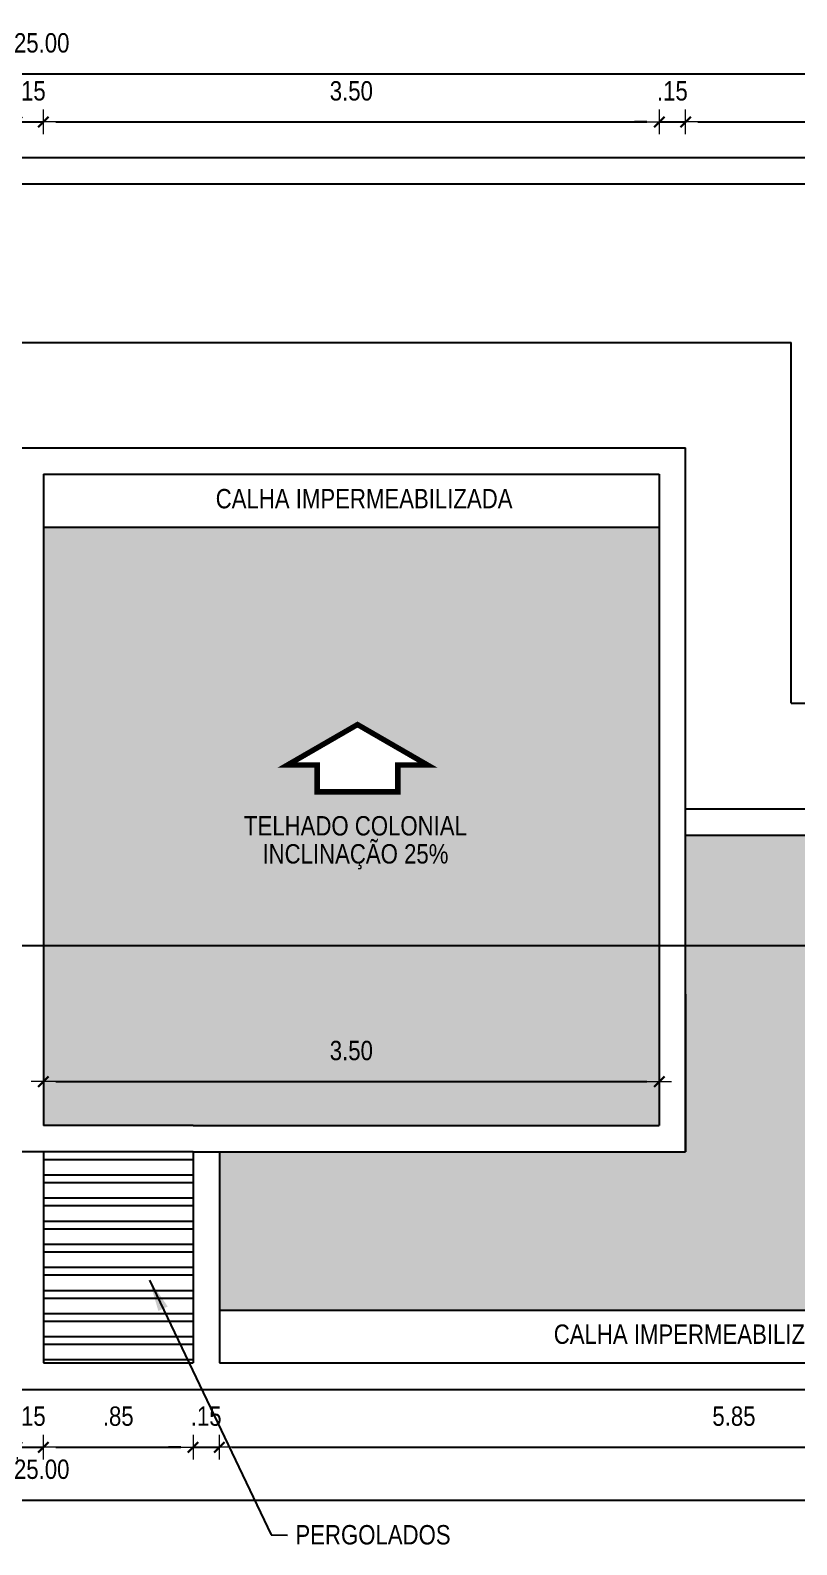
# Model space of a CAD drawing. Header units: millimetres. Extents: x -178 to 521, y -135 to 750.
# Drawn here: x -56.63 to -52.27, y 714.6 to 723.21 of the extents above; entities that cross this region are included whole.
import ezdxf
from ezdxf.enums import TextEntityAlignment as Align

# ---------------------------------------------------------------- set-up
doc = ezdxf.new("R2010")
doc.units = ezdxf.units.MM
doc.header["$LTSCALE"] = 20
doc.header["$MEASUREMENT"] = 0
doc.header["$PDSIZE"] = -5
doc.linetypes.add('CONTINU', pattern=[0])
doc.linetypes.add('DASHDOT2', pattern=[0.5, 0.25, -0.125, 0, -0.125])
doc.layers.get('0').update_dxf_attribs({"linetype": 'CONTINUOUS'})
doc.layers.get('Defpoints').update_dxf_attribs({"linetype": 'CONTINUOUS'})
for name, color, linetype in [('AR-ALV', 5, 'CONTINUOUS'), ('COTA', 7, 'CONTINUOUS'), ('COTAS', 7, 'CONTINUOUS'), ('E-txt-g', 3, 'CONTINUOUS')]:
    doc.layers.add(name, color=color, linetype=linetype)
for name, color, linetype, lineweight in [('E-Cta-W', 7, 'CONTINUOUS', 20), ('E-Lay-9', 9, 'CONTINUOUS', 9), ('E-Pen-C', 4, 'CONTINUOUS', 15), ('E-Pen-G', 3, 'CONTINUOUS', 30), ('E-Txt-W', 7, 'CONTINUOUS', 20)]:
    doc.layers.add(name, color=color, linetype=linetype, lineweight=lineweight)
doc.styles.add('F2', font='ARIALN.TTF')
doc.styles.add('REG60', font='romans.shx', dxfattribs={"width": 0.8, "height": 0.15})
doc.styles.add('REG80', font='romans.shx', dxfattribs={"width": 0.8, "height": 0.2})
doc.dimstyles.new('DIMENSION-1', dxfattribs={"dimtxt": 0.11, "dimasz": 0.07, "dimexe": 1, "dimexo": 0, "dimgap": 0.12, "dimtad": 1, "dimzin": 7, "dimdsep": 46, "dimtxsty": 'F2', "dimblk1": 'TRACO', "dimblk2": 'TRACO', "dimsah": 1, "dimcen": 1, "dimse1": 1, "dimse2": 1, "dimclrd": 256, "dimclre": 256, "dimclrt": 6, "dimadec": 0, "dimazin": 0, "dimtfac": 1, "dimtix": 1, "dimtmove": 2, "dimatfit": 3, "dimldrblk": 'TRACO', "dimfxl": 1, "dimtolj": 1, "dimtzin": 0, "dimarcsym": 0})
doc.dimstyles.get("Standard").update_dxf_attribs({"dimtxt": 0.18, "dimasz": 0.18, "dimexe": 0.18, "dimexo": 0.0625, "dimgap": 0.09, "dimtad": 0, "dimtih": 1, "dimtoh": 1, "dimdec": 4, "dimzin": 0, "dimdsep": 46, "dimtxsty": 'Standard', "dimcen": 0.09, "dimadec": 0, "dimazin": 0, "dimtfac": 1, "dimtdec": 4, "dimtofl": 0, "dimtmove": 0, "dimatfit": 3, "dimfxl": 1, "dimtolj": 1, "dimtzin": 0, "dimarcsym": 0})

# ---------------------------------------------------------------- blocks, each defined once
blk = doc.blocks.new('Seta')
at = {"const_width": 2}
blk.add_lwpolyline([(10, 15), (10, 25.98), (25, 0), (10, -25.98), (10, -15), (0, -15), (0, 15)], close=True, dxfattribs=at)
blk = doc.blocks.new('TXT-AMB75')
at = {"layer": 'E-txt-g', "style": 'REG80', "width": 0.8, "flags": 8}
blk.add_attdef('TXT', text='', height=0.2, dxfattribs=at).set_placement((0.005, 0.296), align=Align.CENTER)
at = {"layer": 'E-Txt-W', "style": 'REG60', "width": 0.8, "flags": 8}
blk.add_attdef('TXT', text='', height=0.15, dxfattribs=at).set_placement((0.005, 0.027), align=Align.CENTER)
blk = doc.blocks.new('TRACO')
at = {"layer": 'E-Pen-C'}
for p, q in [((-1, 0), (1, 0)), ((0, 1), (0, -1))]:
    blk.add_line(p, q, dxfattribs=at)
at = {"layer": 'E-Pen-G'}
blk.add_line((-0.42, -0.42), (0.42, 0.42), dxfattribs=at)
blk = doc.blocks.new('*D268')
at = {"linetype": 'Continuous', "lineweight": -2}
for p, q in [((-56.7754, 715.1577), (-56.8454, 715.1577)), ((-56.7054, 715.1577), (-56.5554, 715.1577)), ((-56.4854, 715.1577), (-56.4154, 715.1577))]:
    blk.add_line(p, q, dxfattribs=at)
at = {"layer": 'Defpoints', "color": 0, "linetype": 'Continuous'}
for p in [(-56.7054, 715.6367), (-56.5554, 715.6367), (-56.5554, 715.1577)]:
    blk.add_point(p, dxfattribs=at)
at = {"linetype": 'Continuous', "lineweight": -2, "xscale": 0.07, "yscale": 0.07, "zscale": 0.07}
blk.add_blockref('TRACO', (-56.7054, 715.1577), dxfattribs=at)
at = {"linetype": 'Continuous', "lineweight": -2, "xscale": 0.07, "yscale": 0.07, "zscale": 0.07, "rotation": 180}
blk.add_blockref('TRACO', (-56.5554, 715.1577), dxfattribs=at)
at = {"color": 6, "linetype": 'Continuous', "insert": (-56.6304, 715.3339), "char_height": 0.11, "attachment_point": 5, "style": 'F2'}
blk.add_mtext('\\A1;.15', dxfattribs=at)
blk = doc.blocks.new('*D269')
at = {"linetype": 'Continuous', "lineweight": -2}
blk.add_line((-56.4854, 715.1577), (-55.7754, 715.1577), dxfattribs=at)
at = {"layer": 'Defpoints', "color": 0, "linetype": 'Continuous'}
for p in [(-56.5554, 715.6367), (-55.7054, 715.6367), (-55.7054, 715.1577)]:
    blk.add_point(p, dxfattribs=at)
at = {"linetype": 'Continuous', "lineweight": -2, "xscale": 0.07, "yscale": 0.07, "zscale": 0.07, "rotation": 180}
blk.add_blockref('TRACO', (-56.5554, 715.1577), dxfattribs=at)
at = {"linetype": 'Continuous', "lineweight": -2, "xscale": 0.07, "yscale": 0.07, "zscale": 0.07}
blk.add_blockref('TRACO', (-55.7054, 715.1577), dxfattribs=at)
at = {"color": 6, "linetype": 'Continuous', "insert": (-56.1304, 715.3339), "char_height": 0.11, "attachment_point": 5, "style": 'F2'}
blk.add_mtext('\\A1;.85', dxfattribs=at)
blk = doc.blocks.new('*D270')
at = {"linetype": 'Continuous', "lineweight": -2}
for p, q in [((-55.7754, 715.1577), (-55.8454, 715.1577)), ((-55.7054, 715.1577), (-55.5554, 715.1577)), ((-55.4854, 715.1577), (-55.4154, 715.1577))]:
    blk.add_line(p, q, dxfattribs=at)
at = {"layer": 'Defpoints', "color": 0, "linetype": 'Continuous'}
for p in [(-55.7054, 715.6367), (-55.5554, 715.6367), (-55.5554, 715.1577)]:
    blk.add_point(p, dxfattribs=at)
at = {"linetype": 'Continuous', "lineweight": -2, "xscale": 0.07, "yscale": 0.07, "zscale": 0.07}
blk.add_blockref('TRACO', (-55.7054, 715.1577), dxfattribs=at)
at = {"linetype": 'Continuous', "lineweight": -2, "xscale": 0.07, "yscale": 0.07, "zscale": 0.07, "rotation": 180}
blk.add_blockref('TRACO', (-55.5554, 715.1577), dxfattribs=at)
at = {"color": 6, "linetype": 'Continuous', "insert": (-55.6304, 715.3339), "char_height": 0.11, "attachment_point": 5, "style": 'F2'}
blk.add_mtext('\\A1;.15', dxfattribs=at)
blk = doc.blocks.new('*D271')
at = {"linetype": 'Continuous', "lineweight": -2}
blk.add_line((-55.4854, 715.1577), (-49.7754, 715.1577), dxfattribs=at)
at = {"layer": 'Defpoints', "color": 0, "linetype": 'Continuous'}
for p in [(-55.5554, 715.6367), (-49.7054, 715.6367), (-49.7054, 715.1577)]:
    blk.add_point(p, dxfattribs=at)
at = {"linetype": 'Continuous', "lineweight": -2, "xscale": 0.07, "yscale": 0.07, "zscale": 0.07, "rotation": 180}
blk.add_blockref('TRACO', (-55.5554, 715.1577), dxfattribs=at)
at = {"linetype": 'Continuous', "lineweight": -2, "xscale": 0.07, "yscale": 0.07, "zscale": 0.07}
blk.add_blockref('TRACO', (-49.7054, 715.1577), dxfattribs=at)
at = {"color": 6, "linetype": 'Continuous', "insert": (-52.6304, 715.3339), "char_height": 0.11, "attachment_point": 5, "style": 'F2'}
blk.add_mtext('\\A1;5.85', dxfattribs=at)
blk = doc.blocks.new('*D295')
at = {"linetype": 'Continuous', "lineweight": -2}
for p, q in [((-56.7754, 722.6891), (-56.8454, 722.6891)), ((-56.7054, 722.6891), (-56.5554, 722.6891)), ((-56.4854, 722.6891), (-56.4154, 722.6891))]:
    blk.add_line(p, q, dxfattribs=at)
at = {"layer": 'Defpoints', "color": 0, "linetype": 'Continuous'}
for p in [(-56.5554, 722.6891), (-56.7054, 720.6867), (-56.5554, 720.6867)]:
    blk.add_point(p, dxfattribs=at)
at = {"linetype": 'Continuous', "lineweight": -2, "xscale": 0.07, "yscale": 0.07, "zscale": 0.07}
blk.add_blockref('TRACO', (-56.7054, 722.6891), dxfattribs=at)
at = {"linetype": 'Continuous', "lineweight": -2, "xscale": 0.07, "yscale": 0.07, "zscale": 0.07, "rotation": 180}
blk.add_blockref('TRACO', (-56.5554, 722.6891), dxfattribs=at)
at = {"color": 6, "linetype": 'Continuous', "insert": (-56.6304, 722.8652), "char_height": 0.11, "attachment_point": 5, "style": 'F2'}
blk.add_mtext('\\A1;.15', dxfattribs=at)
blk = doc.blocks.new('*D296')
at = {"linetype": 'Continuous', "lineweight": -2}
blk.add_line((-56.4854, 722.6891), (-53.1254, 722.6891), dxfattribs=at)
at = {"layer": 'Defpoints', "color": 0, "linetype": 'Continuous'}
for p in [(-53.0554, 722.6891), (-56.5554, 720.6867), (-53.0554, 720.6867)]:
    blk.add_point(p, dxfattribs=at)
at = {"linetype": 'Continuous', "lineweight": -2, "xscale": 0.07, "yscale": 0.07, "zscale": 0.07, "rotation": 180}
blk.add_blockref('TRACO', (-56.5554, 722.6891), dxfattribs=at)
at = {"linetype": 'Continuous', "lineweight": -2, "xscale": 0.07, "yscale": 0.07, "zscale": 0.07}
blk.add_blockref('TRACO', (-53.0554, 722.6891), dxfattribs=at)
at = {"color": 6, "linetype": 'Continuous', "insert": (-54.8054, 722.8652), "char_height": 0.11, "attachment_point": 5, "style": 'F2'}
blk.add_mtext('\\A1;3.50', dxfattribs=at)
blk = doc.blocks.new('*D297')
at = {"linetype": 'Continuous', "lineweight": -2}
for p, q in [((-53.1254, 722.6891), (-53.1954, 722.6891)), ((-53.0554, 722.6891), (-52.9054, 722.6891)), ((-52.8354, 722.6891), (-52.7654, 722.6891))]:
    blk.add_line(p, q, dxfattribs=at)
at = {"layer": 'Defpoints', "color": 0, "linetype": 'Continuous'}
for p in [(-52.9054, 722.6891), (-52.9054, 720.8367), (-53.0554, 720.6867)]:
    blk.add_point(p, dxfattribs=at)
at = {"linetype": 'Continuous', "lineweight": -2, "xscale": 0.07, "yscale": 0.07, "zscale": 0.07}
blk.add_blockref('TRACO', (-53.0554, 722.6891), dxfattribs=at)
at = {"linetype": 'Continuous', "lineweight": -2, "xscale": 0.07, "yscale": 0.07, "zscale": 0.07, "rotation": 180}
blk.add_blockref('TRACO', (-52.9054, 722.6891), dxfattribs=at)
at = {"color": 6, "linetype": 'Continuous', "insert": (-52.9804, 722.8652), "char_height": 0.11, "attachment_point": 5, "style": 'F2'}
blk.add_mtext('\\A1;.15', dxfattribs=at)
blk = doc.blocks.new('*D298')
at = {"linetype": 'Continuous', "lineweight": -2}
blk.add_line((-52.8354, 722.6891), (-49.7754, 722.6891), dxfattribs=at)
at = {"layer": 'Defpoints', "color": 0, "linetype": 'Continuous'}
for p in [(-49.7054, 722.6891), (-52.9054, 720.8367), (-49.7054, 718.6367)]:
    blk.add_point(p, dxfattribs=at)
at = {"linetype": 'Continuous', "lineweight": -2, "xscale": 0.07, "yscale": 0.07, "zscale": 0.07, "rotation": 180}
blk.add_blockref('TRACO', (-52.9054, 722.6891), dxfattribs=at)
at = {"linetype": 'Continuous', "lineweight": -2, "xscale": 0.07, "yscale": 0.07, "zscale": 0.07}
blk.add_blockref('TRACO', (-49.7054, 722.6891), dxfattribs=at)
at = {"color": 6, "linetype": 'Continuous', "insert": (-51.3054, 722.8652), "char_height": 0.11, "attachment_point": 5, "style": 'F2'}
blk.add_mtext('\\A1;3.20', dxfattribs=at)
blk = doc.blocks.new('*D302')
at = {"linetype": 'Continuous', "lineweight": -2}
blk.add_line((-56.96, 715.7067), (-56.96, 716.7667), dxfattribs=at)
at = {"layer": 'Defpoints', "color": 0, "linetype": 'Continuous'}
for p in [(-56.96, 716.8367), (-56.5554, 716.8367), (-56.8331, 715.6367)]:
    blk.add_point(p, dxfattribs=at)
at = {"linetype": 'Continuous', "lineweight": -2, "xscale": 0.07, "yscale": 0.07, "zscale": 0.07}
for p, rotation in [((-56.96, 716.8367), 90), ((-56.96, 715.6367), 270)]:
    blk.add_blockref('TRACO', p, dxfattribs=dict(at, rotation=rotation))
at = {"color": 6, "linetype": 'Continuous', "insert": (-57.1362, 716.2367), "char_height": 0.11, "attachment_point": 5, "rotation": 90, "style": 'F2'}
blk.add_mtext('\\A1;1.20', dxfattribs=at)
blk = doc.blocks.new('*D303')
at = {"linetype": 'Continuous', "lineweight": -2}
for p, q in [((-56.96, 717.0567), (-56.96, 717.1267)), ((-56.96, 716.8367), (-56.96, 716.9867)), ((-56.96, 716.7667), (-56.96, 716.6967))]:
    blk.add_line(p, q, dxfattribs=at)
at = {"layer": 'Defpoints', "color": 0, "linetype": 'Continuous'}
for p in [(-56.96, 716.9867), (-56.5554, 716.9867), (-56.5554, 716.8367)]:
    blk.add_point(p, dxfattribs=at)
at = {"linetype": 'Continuous', "lineweight": -2, "xscale": 0.07, "yscale": 0.07, "zscale": 0.07}
for p, rotation in [((-56.96, 716.9867), 270), ((-56.96, 716.8367), 90)]:
    blk.add_blockref('TRACO', p, dxfattribs=dict(at, rotation=rotation))
at = {"color": 6, "linetype": 'Continuous', "insert": (-57.1362, 716.9117), "char_height": 0.11, "attachment_point": 5, "rotation": 90, "style": 'F2'}
blk.add_mtext('\\A1;.15', dxfattribs=at)
blk = doc.blocks.new('*D304')
at = {"linetype": 'Continuous', "lineweight": -2}
blk.add_line((-56.96, 717.0567), (-56.96, 720.3167), dxfattribs=at)
at = {"layer": 'Defpoints', "color": 0, "linetype": 'Continuous'}
for p in [(-56.96, 720.3867), (-56.7054, 720.3867), (-56.5554, 716.9867)]:
    blk.add_point(p, dxfattribs=at)
at = {"linetype": 'Continuous', "lineweight": -2, "xscale": 0.07, "yscale": 0.07, "zscale": 0.07}
for p, rotation in [((-56.96, 720.3867), 90), ((-56.96, 716.9867), 270)]:
    blk.add_blockref('TRACO', p, dxfattribs=dict(at, rotation=rotation))
at = {"color": 6, "linetype": 'Continuous', "insert": (-57.1362, 718.6867), "char_height": 0.11, "attachment_point": 5, "rotation": 90, "style": 'F2'}
blk.add_mtext('\\A1;3.40', dxfattribs=at)
blk = doc.blocks.new('*D314')
at = {"linetype": 'Continuous', "lineweight": -2}
blk.add_line((-56.4854, 717.2355), (-53.1254, 717.2355), dxfattribs=at)
at = {"layer": 'Defpoints', "color": 0, "linetype": 'Continuous'}
for p in [(-53.0554, 717.2355), (-56.5554, 716.9867), (-53.0554, 716.9867)]:
    blk.add_point(p, dxfattribs=at)
at = {"linetype": 'Continuous', "lineweight": -2, "xscale": 0.07, "yscale": 0.07, "zscale": 0.07, "rotation": 180}
blk.add_blockref('TRACO', (-56.5554, 717.2355), dxfattribs=at)
at = {"linetype": 'Continuous', "lineweight": -2, "xscale": 0.07, "yscale": 0.07, "zscale": 0.07}
blk.add_blockref('TRACO', (-53.0554, 717.2355), dxfattribs=at)
at = {"color": 6, "linetype": 'Continuous', "insert": (-54.8054, 717.4117), "char_height": 0.11, "attachment_point": 5, "style": 'F2'}
blk.add_mtext('\\A1;3.50', dxfattribs=at)
blk = doc.blocks.new('*D315')
at = {"linetype": 'Continuous', "lineweight": -2}
blk.add_line((-45.2854, 714.8559), (-70.1454, 714.8559), dxfattribs=at)
at = {"layer": 'Defpoints', "color": 0, "linetype": 'Continuous'}
for p in [(-70.2154, 715.4867), (-45.2154, 715.4867), (-70.2154, 714.8559)]:
    blk.add_point(p, dxfattribs=at)
at = {"linetype": 'Continuous', "lineweight": -2, "xscale": 0.07, "yscale": 0.07, "zscale": 0.07, "rotation": 180}
blk.add_blockref('TRACO', (-70.2154, 714.8559), dxfattribs=at)
at = {"linetype": 'Continuous', "lineweight": -2, "xscale": 0.07, "yscale": 0.07, "zscale": 0.07}
blk.add_blockref('TRACO', (-45.2154, 714.8559), dxfattribs=at)
at = {"color": 6, "linetype": 'Continuous', "insert": (-56.5654, 715.0321), "char_height": 0.11, "attachment_point": 5, "style": 'F2'}
blk.add_mtext('\\A1;25.00', dxfattribs=at)
blk = doc.blocks.new('*D316')
at = {"linetype": 'Continuous', "lineweight": -2}
blk.add_line((-70.1454, 722.9617), (-45.2854, 722.9617), dxfattribs=at)
at = {"layer": 'Defpoints', "color": 0, "linetype": 'Continuous'}
for p in [(-45.2154, 722.9617), (-70.2154, 722.4867), (-45.2154, 722.4867)]:
    blk.add_point(p, dxfattribs=at)
at = {"linetype": 'Continuous', "lineweight": -2, "xscale": 0.07, "yscale": 0.07, "zscale": 0.07, "rotation": 180}
blk.add_blockref('TRACO', (-70.2154, 722.9617), dxfattribs=at)
at = {"linetype": 'Continuous', "lineweight": -2, "xscale": 0.07, "yscale": 0.07, "zscale": 0.07}
blk.add_blockref('TRACO', (-45.2154, 722.9617), dxfattribs=at)
at = {"color": 6, "linetype": 'Continuous', "insert": (-56.5654, 723.1379), "char_height": 0.11, "attachment_point": 5, "style": 'F2'}
blk.add_mtext('\\A1;25.00', dxfattribs=at)

msp = doc.modelspace()

# ---------------------------------------------------------------- hatches: boundary and pattern name
at = {"linetype": 'Continuous'}
h = msp.add_hatch(dxfattribs=at)
h.set_pattern_fill('TROOF1', color=8, scale=0.15, angle=180, style=0, pattern_type=2)
h.set_pattern_definition([(180, (113.64461, 12.63692), (-0.15, -0.15), [0.048, -0.102]), (305.2176, (113.500608, 12.6219245), (-1.05000017453, 1.49999987498), [0.03121305, -3.0900849]), (340.71, (113.518608, 12.5964245), (-2.550000777635, 0.8999979741), [0.0317844, -3.1466586]), (19.29, (113.548608, 12.5859245), (2.550000777635, 0.8999979741), [0.0317844, -3.1466586]), (54.7824, (113.578608, 12.5964245), (1.05000017453, 1.49999987498), [0.03121305, -3.0900849]), (90, (113.59661, 12.62192), (-0.15, 0.15), [0.015, -0.135]), (270, (113.50061, 12.63692), (0.15, -0.15), [0.015, -0.135]), (180, (113.64461, 12.63092), (-0.15, -0.15), [0.042, -0.108]), (306.3844, (113.494608, 12.6189245), (-1.650001937525, 2.24999858293), [0.0354012, -3.50472585]), (342.3499, (113.515608, 12.5904245), (2.850000422915, -0.899998778574), [0.0346302, -3.42838875]), (17.6501, (113.548608, 12.5799245), (-2.850000422915, -0.899998778574), [0.0346302, -3.42838875]), (53.6156, (113.581608, 12.5904245), (1.650001937525, 2.24999858293), [0.0354012, -3.50472585]), (90, (113.60261, 12.61892), (-0.15, 0.15), [0.012, -0.138]), (270, (113.49461, 12.63092), (0.15, -0.15), [0.012, -0.138]), (180, (113.50061, 12.63092), (-0.15, -0.15), [0.006, -0.144]), (267.3974, (113.602608, 12.6189245), (0.1500021288, 3.149999897937), [0.13213635, -3.17127105]), (272.6026, (113.494608, 12.6189245), (0.1500021288, -3.149999897937), [0.13213635, -3.17127105]), (180, (113.50061, 12.63692), (-0.15, -0.15), [0.006, -0.144])])
h.paths.add_polyline_path([(-56.5554, 720.3867), (-56.5554, 716.9867), (-55.7054, 716.9867), (-53.0554, 716.9867), (-53.0554, 720.3867)])
h.paths.add_polyline_path([(-54.3731, 719.0354), (-54.5409, 719.0354), (-54.5409, 718.8825), (-54.9996, 718.8825), (-54.9996, 719.0354), (-55.1675, 719.0354), (-54.7703, 719.2647)], flags=16)
h.paths.add_polyline_path([(-55.4442, 718.6041), (-54.1199, 718.6041), (-54.1199, 718.7749), (-55.4442, 718.7749)], flags=24)
h.paths.add_polyline_path([(-55.3523, 718.4019), (-54.2118, 718.4019), (-54.2118, 718.6514), (-55.3523, 718.6514)], flags=24)
h.paths.add_polyline_path([(-54.955, 717.2977), (-54.6547, 717.2977), (-54.6547, 717.5268), (-54.955, 717.5268)], flags=24)
h = msp.add_hatch(dxfattribs=at)
h.set_pattern_fill('TROOF1', color=8, scale=0.15, style=0, pattern_type=2)
h.set_pattern_definition([(0, (113.64461, 12.63692), (0.15, 0.15), [0.048, -0.102]), (125.2176, (113.788608, 12.6519245), (1.05000017453, -1.49999987498), [0.03121305, -3.0900849]), (160.71, (113.770608, 12.6774245), (2.550000777635, -0.8999979741), [0.0317844, -3.1466586]), (199.29, (113.740608, 12.6879245), (-2.550000777635, -0.8999979741), [0.0317844, -3.1466586]), (234.7824, (113.710608, 12.6774245), (-1.05000017453, -1.49999987498), [0.03121305, -3.0900849]), (270, (113.69261, 12.65192), (0.15, -0.15), [0.015, -0.135]), (90, (113.78861, 12.63692), (-0.15, 0.15), [0.015, -0.135]), (0, (113.64461, 12.64292), (0.15, 0.15), [0.042, -0.108]), (126.3844, (113.794608, 12.6549245), (1.650001937525, -2.24999858293), [0.0354012, -3.50472585]), (162.3499, (113.773608, 12.6834245), (-2.850000422915, 0.899998778574), [0.0346302, -3.42838875]), (197.6501, (113.740608, 12.6939245), (2.850000422915, 0.899998778574), [0.0346302, -3.42838875]), (233.6156, (113.707608, 12.6834245), (-1.650001937525, -2.24999858293), [0.0354012, -3.50472585]), (270, (113.68661, 12.65492), (0.15, -0.15), [0.012, -0.138]), (90, (113.79461, 12.64292), (-0.15, 0.15), [0.012, -0.138]), (0, (113.78861, 12.64292), (0.15, 0.15), [0.006, -0.144]), (87.3974, (113.686608, 12.6549245), (-0.1500021288, -3.149999897937), [0.13213635, -3.17127105]), (92.6026, (113.794608, 12.6549245), (-0.1500021288, 3.149999897937), [0.13213635, -3.17127105]), (0, (113.78861, 12.63692), (0.15, 0.15), [0.006, -0.144])])
h.paths.add_polyline_path([(-52.9054, 718.6367), (-52.9054, 716.8367), (-55.5554, 716.8367), (-55.5554, 715.9367), (-49.7054, 715.9367), (-49.7054, 718.6367)])
h.paths.add_polyline_path([(-51.1903, 717.0927), (-51.1903, 716.9398), (-51.0224, 716.9398), (-51.4196, 716.7105), (-51.8168, 716.9398), (-51.6489, 716.9398), (-51.6489, 717.0927)], flags=16)
h.paths.add_polyline_path([(-52.0973, 717.3845), (-50.773, 717.3845), (-50.773, 717.5553), (-52.0973, 717.5553)], flags=24)
h.paths.add_polyline_path([(-52.0054, 717.1823), (-50.8649, 717.1823), (-50.8649, 717.4318), (-52.0054, 717.4318)], flags=24)
h = msp.add_hatch(dxfattribs=at)
h.set_pattern_fill('ANSI32', scale=0.35, angle=135, style=0)
h.set_pattern_definition([(180, (113.64461, 12.63692), (-3e-17, -0.13125), []), (180, (113.60086, 12.68067), (-3e-17, -0.13125), [])])
h.paths.add_polyline_path([(-56.5554, 715.6367), (-55.7054, 715.6367), (-55.7054, 716.8367), (-56.5554, 716.8367)])

# ---------------------------------------------------------------- linework, layer by layer
at = {"color": 5, "linetype": 'Continuous'}
for p, q in [((-52.9054, 718.7867), (-49.5554, 718.7867)), ((-52.9054, 718.6367), (-49.7054, 718.6367)), ((-56.5554, 716.8367), (-56.5554, 715.6367)), ((-55.7054, 716.8367), (-55.7054, 715.6367)), ((-55.5554, 716.8367), (-55.5554, 715.6367)), ((-56.5554, 715.6367), (-55.7054, 715.6367)), ((-55.5554, 715.6367), (-49.7054, 715.6367)), ((-67.0644, 715.4867), (-49.5554, 715.4867))]:
    msp.add_line(p, q, dxfattribs=at)
at = {"layer": 'AR-ALV', "color": 2, "linetype": 'DASHDOT2'}
msp.add_line((-41.6653, 718.0071), (-71.0994, 718.0071), dxfattribs=at)
at = {"layer": 'COTA', "color": 7, "linetype": 'Continuous'}
for p, q in [((-70.2154, 722.4867), (-45.2154, 722.4867)), ((-70.0654, 722.3367), (-45.3654, 722.3367)), ((-56.5554, 720.3867), (-53.0554, 720.3867)), ((-55.5554, 715.9367), (-49.7054, 715.9367))]:
    msp.add_line(p, q, dxfattribs=at)
at = {"layer": 'COTA', "color": 8, "linetype": 'Continuous'}
for p, q in [((-65.4108, 721.4367), (-52.3054, 721.4367)), ((-52.3054, 719.3867), (-52.3054, 721.4367)), ((-52.3054, 719.3867), (-48.9554, 719.3867))]:
    msp.add_line(p, q, dxfattribs=at)
at = {"layer": 'COTA', "color": 1, "linetype": 'Continuous'}
for p, q in [((-56.7054, 720.8367), (-52.9054, 720.8367)), ((-52.9054, 716.8367), (-52.9054, 720.8367)), ((-56.5554, 720.6867), (-53.0554, 720.6867)), ((-56.5554, 720.6867), (-56.5554, 716.9867)), ((-53.0554, 720.6867), (-53.0554, 716.9867)), ((-55.7054, 716.9867), (-56.5554, 716.9867)), ((-55.7054, 716.9867), (-53.0554, 716.9867)), ((-55.7054, 716.8367), (-56.7054, 716.8367)), ((-55.7054, 716.8367), (-52.9054, 716.8367))]:
    msp.add_line(p, q, dxfattribs=at)
at = {"layer": 'COTA', "color": 5, "linetype": 'Continuous'}
msp.add_line((-53.0554, 717.733), (-53.0554, 716.9867), dxfattribs=at)
at = {"layer": 'COTAS', "color": 5, "linetype": 'CONTINU'}
msp.add_line((-52.9054, 717.733), (-52.9054, 716.8367), dxfattribs=at)

# ---------------------------------------------------------------- block references
ref = msp.add_blockref('TXT-AMB75', (-54.7368, 720.2774), dxfattribs=dict(xscale=0.7290000000000001, yscale=0.7290000000000001, zscale=0.7290000000000001))
ref.add_attrib('TXT', 'CALHA IMPERMEABILIZADA', dxfattribs={"layer": 'E-txt-g', "color": 2, "height": 0.11, "style": 'F2'}).set_placement((-54.7328, 720.4935), align=Align.CENTER)
ref = msp.add_blockref('TXT-AMB75', (-54.786, 718.4183), dxfattribs=dict(xscale=0.7290000000000001, yscale=0.7290000000000001, zscale=0.7290000000000001))
ref.add_attrib('TXT', 'TELHADO COLONIAL', dxfattribs={"layer": 'E-txt-g', "color": 2, "height": 0.11, "style": 'F2'}).set_placement((-54.782, 718.6344), align=Align.CENTER)
ref.add_attrib('TXT', 'INCLINAÇÃO 25%', dxfattribs={"layer": 'E-Txt-W', "height": 0.11, "style": 'F2'}).set_placement((-54.782, 718.475), align=Align.CENTER)
ref = msp.add_blockref('TXT-AMB75', (-52.815, 715.5294), dxfattribs=dict(xscale=0.7290000000000001, yscale=0.7290000000000001, zscale=0.7290000000000001))
ref.add_attrib('TXT', 'CALHA IMPERMEABILIZADA', dxfattribs={"layer": 'E-txt-g', "color": 2, "height": 0.11, "style": 'F2'}).set_placement((-52.811, 715.7455), align=Align.CENTER)
at = {"layer": 'E-Lay-9', "color": 6, "xscale": -0.01528799999998609, "yscale": 0.01528799999998609, "zscale": 0.01528799999998609, "rotation": 270.0000000000001}
msp.add_blockref('Seta', (-54.7703, 718.8825), dxfattribs=at)

# ---------------------------------------------------------------- texts
at = {"color": 6, "style": 'F2'}
msp.add_text('PERGOLADOS', height=0.11, dxfattribs=at).set_placement((-55.1232, 714.6056))

# ---------------------------------------------------------------- dimensions: what is measured, and where the dimension line sits
at = {"color": 8, "linetype": 'Continuous'}
for base, p1, p2, picture, middle in [((-45.2154, 722.9617), (-70.2154, 722.4867), (-45.2154, 722.4867), '*D316', (-56.5654, 723.1379)), ((-70.2154, 714.8559), (-45.2154, 715.4867), (-70.2154, 715.4867), '*D315', (-56.5654, 715.0321))]:
    dim = msp.add_linear_dim(base=base, p1=p1, p2=p2, dimstyle='DIMENSION-1', dxfattribs=at)
    dim.commit()
    dim.dimension.update_dxf_attribs({"geometry": picture, "text_midpoint": middle, "dimtype": 160})
for base, p1, p2, picture, middle in [((-56.5554, 722.6891), (-56.7054, 720.6867), (-56.5554, 720.6867), '*D295', (-56.6304, 722.8652)), ((-53.0554, 722.6891), (-56.5554, 720.6867), (-53.0554, 720.6867), '*D296', (-54.8054, 722.8652)), ((-52.9054, 722.6891), (-53.0554, 720.6867), (-52.9054, 720.8367), '*D297', (-52.9804, 722.8652)), ((-49.7054, 722.6891), (-52.9054, 720.8367), (-49.7054, 718.6367), '*D298', (-51.3054, 722.8652)), ((-53.0554, 717.2355), (-56.5554, 716.9867), (-53.0554, 716.9867), '*D314', (-54.8054, 717.4117)), ((-56.5554, 715.1577), (-56.7054, 715.6367), (-56.5554, 715.6367), '*D268', (-56.6304, 715.3339)), ((-55.7054, 715.1577), (-56.5554, 715.6367), (-55.7054, 715.6367), '*D269', (-56.1304, 715.3339)), ((-55.5554, 715.1577), (-55.7054, 715.6367), (-55.5554, 715.6367), '*D270', (-55.6304, 715.3339)), ((-49.7054, 715.1577), (-55.5554, 715.6367), (-49.7054, 715.6367), '*D271', (-52.6304, 715.3339))]:
    dim = msp.add_linear_dim(base=base, p1=p1, p2=p2, dimstyle='DIMENSION-1', dxfattribs=at)
    dim.commit()
    dim.dimension.update_dxf_attribs({"geometry": picture, "text_midpoint": middle})
for base, p1, p2, picture, middle in [((-56.96, 720.3867), (-56.5554, 716.9867), (-56.7054, 720.3867), '*D304', (-57.1362, 718.6867)), ((-56.96, 716.9867), (-56.5554, 716.8367), (-56.5554, 716.9867), '*D303', (-57.1362, 716.9117)), ((-56.96, 716.8367), (-56.8331, 715.6367), (-56.5554, 716.8367), '*D302', (-57.1362, 716.2367))]:
    dim = msp.add_linear_dim(base=base, p1=p1, p2=p2, angle=90, dimstyle='DIMENSION-1', dxfattribs=at)
    dim.commit()
    dim.dimension.update_dxf_attribs({"geometry": picture, "text_midpoint": middle})

# ---------------------------------------------------------------- leaders
at = {"layer": 'E-Cta-W', "color": 4}
msp.add_leader([(-55.9534, 716.1073), (-55.2609, 714.6601), (-55.1681, 714.6583)], dimstyle='Standard', dxfattribs=at)

doc.saveas('drawing.dxf')
